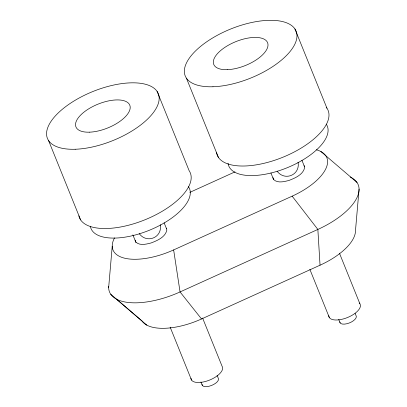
<?xml version="1.0" encoding="UTF-8"?>
<svg xmlns="http://www.w3.org/2000/svg" width="407" height="407" viewBox="0 0 407 407"><rect width="100%" height="100%" fill="white"/><g stroke="black" fill="none" stroke-linecap="round" stroke-linejoin="round"><path stroke-width="0.61" d="M108.654 287.586L112.235 246.169M359.076 189.107L355.494 230.52A51.414 22.782 -22 0 1 320.044 265.206L201.536 318.961A51.414 22.782 -22 0 1 141.901 320.904L110.709 294.205M189.881 192.343L234.971 171.891M114.509 237.892A51.414 22.782 -22 0 0 125.794 258.455A51.414 22.782 -22 0 0 173.641 249.918L292.15 196.164A51.414 22.782 -22 0 0 316.381 149.761M320.879 151.531L357.015 182.484M116.463 299.15L146.851 325.157M277.091 171.189C284.747 181.491 300.381 174.964 298.072 162.22M139.291 233.694C146.947 243.997 162.581 237.469 160.272 224.725M201.536 318.961L180.057 291.941L173.641 249.918M292.15 196.164L317.857 229.436L320.044 265.206M294.917 28.943L326.933 108.181M301.923 160.307L304.553 166.819M339.443 253.179L359.869 303.734M355.123 313.359L356.054 315.659A8.781 3.892 -22 0 1 349.242 322.995A8.781 3.892 -22 0 1 339.814 321.912M338.726 319.439L340.12 322.883M270.92 172.98L273.529 179.441M309.869 269.378L329.344 317.582M186.411 78.159L218.427 157.397M157.117 91.448L189.133 170.686A59.783 26.491 -22 0 1 145.401 219.607A59.783 26.491 -22 0 1 78.872 215.852M164.118 222.812L166.494 228.688M202.594 318.035L222.069 366.239A16.819 7.453 -22 0 1 209.025 380.296A16.819 7.453 -22 0 1 190.964 378.22M217.094 375.29L218.254 378.159A8.781 3.892 -22 0 1 211.442 385.5A8.781 3.892 -22 0 1 202.014 384.417M200.926 381.944L202.32 385.388M132.88 234.895L135.969 242.536M170.167 327.182L191.539 380.082M48.611 140.664L80.627 219.902M304.08 165.649L304.66 167.511C303.144 174.72 295.161 178.037 288.97 180.438C284.086 181.675 277.635 183.465 273.555 179.497L272.975 177.635M166.28 228.154L166.855 230.016C165.344 237.225 157.361 240.537 151.165 242.938C146.286 244.18 139.835 245.97 135.75 242.002L135.175 240.135M108.674 286.452A59.783 26.491 -22 0 0 180.057 291.941L317.857 229.436A59.783 26.491 -22 0 0 350.239 177.03M326.226 107.234A59.783 26.491 -22 0 1 283.74 156.883A59.783 26.491 -22 0 1 216.549 152.717M326.261 124.166A53.149 23.55 -22 0 1 286.33 168.086A53.149 23.55 -22 0 1 228.068 163.304M359.183 302.971A16.819 7.453 -22 0 1 347.843 317.384A16.819 7.453 -22 0 1 328.764 315.715M188.461 186.671A53.149 23.55 -22 0 1 149.176 230.326A53.149 23.55 -22 0 1 90.364 226.429M212.978 86.752A59.783 26.491 -22 0 0 296.978 35.562A59.783 26.491 -22 0 0 212.042 38.334A59.783 26.491 -22 0 0 212.978 86.752M227.223 69.668A29.024 12.861 -22 0 0 268.004 44.816A29.024 12.861 -22 0 0 226.77 46.164A29.024 12.861 -22 0 0 227.223 69.668M75.173 149.252A59.783 26.491 -22 0 0 159.173 98.067A59.783 26.491 -22 0 0 74.242 100.839A59.783 26.491 -22 0 0 75.173 149.252M89.423 132.173A29.024 12.861 -22 0 0 130.204 107.321A29.024 12.861 -22 0 0 88.965 108.669A29.024 12.861 -22 0 0 89.423 132.173"/></g></svg>
